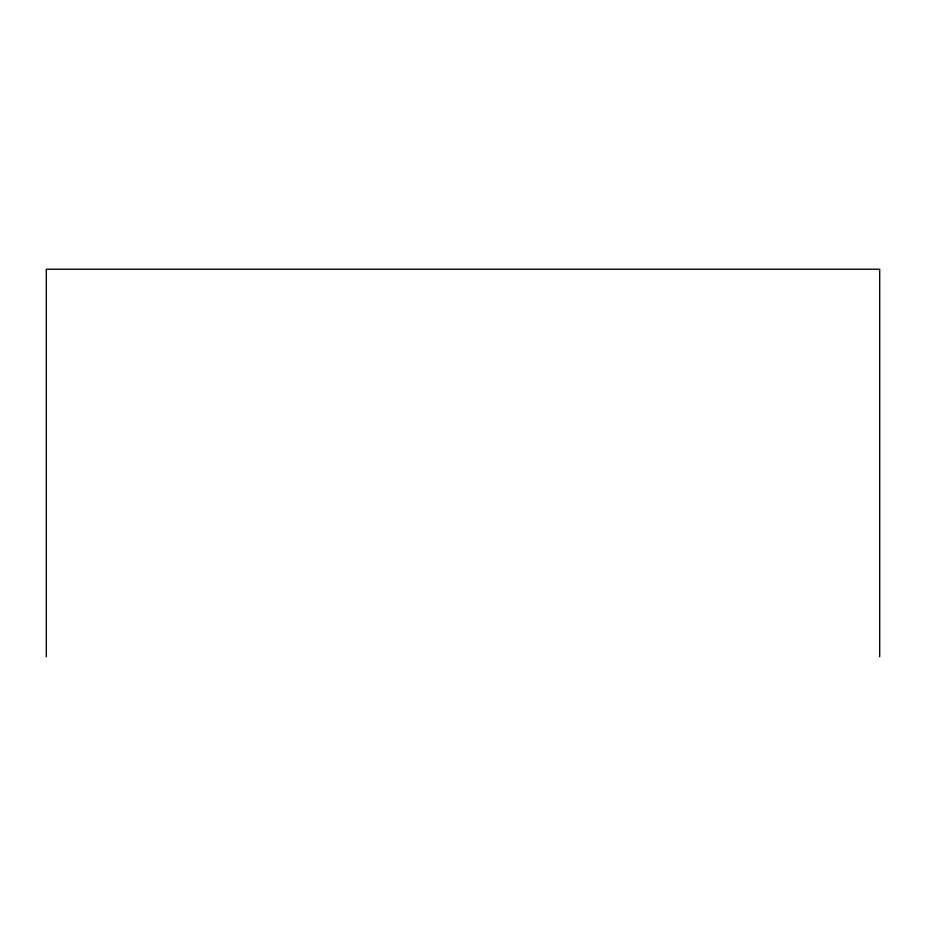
<?xml version="1.0" encoding="UTF-8"?>
<svg xmlns="http://www.w3.org/2000/svg" width="926" height="926" viewBox="0 0 926 926"><rect width="100%" height="100%" fill="white"/><g stroke="black" fill="none" stroke-linecap="round" stroke-linejoin="round"><path stroke-width="1.39" d="M879.7 656.765L879.7 269.234L46.3 269.234L46.3 656.765"/></g></svg>
